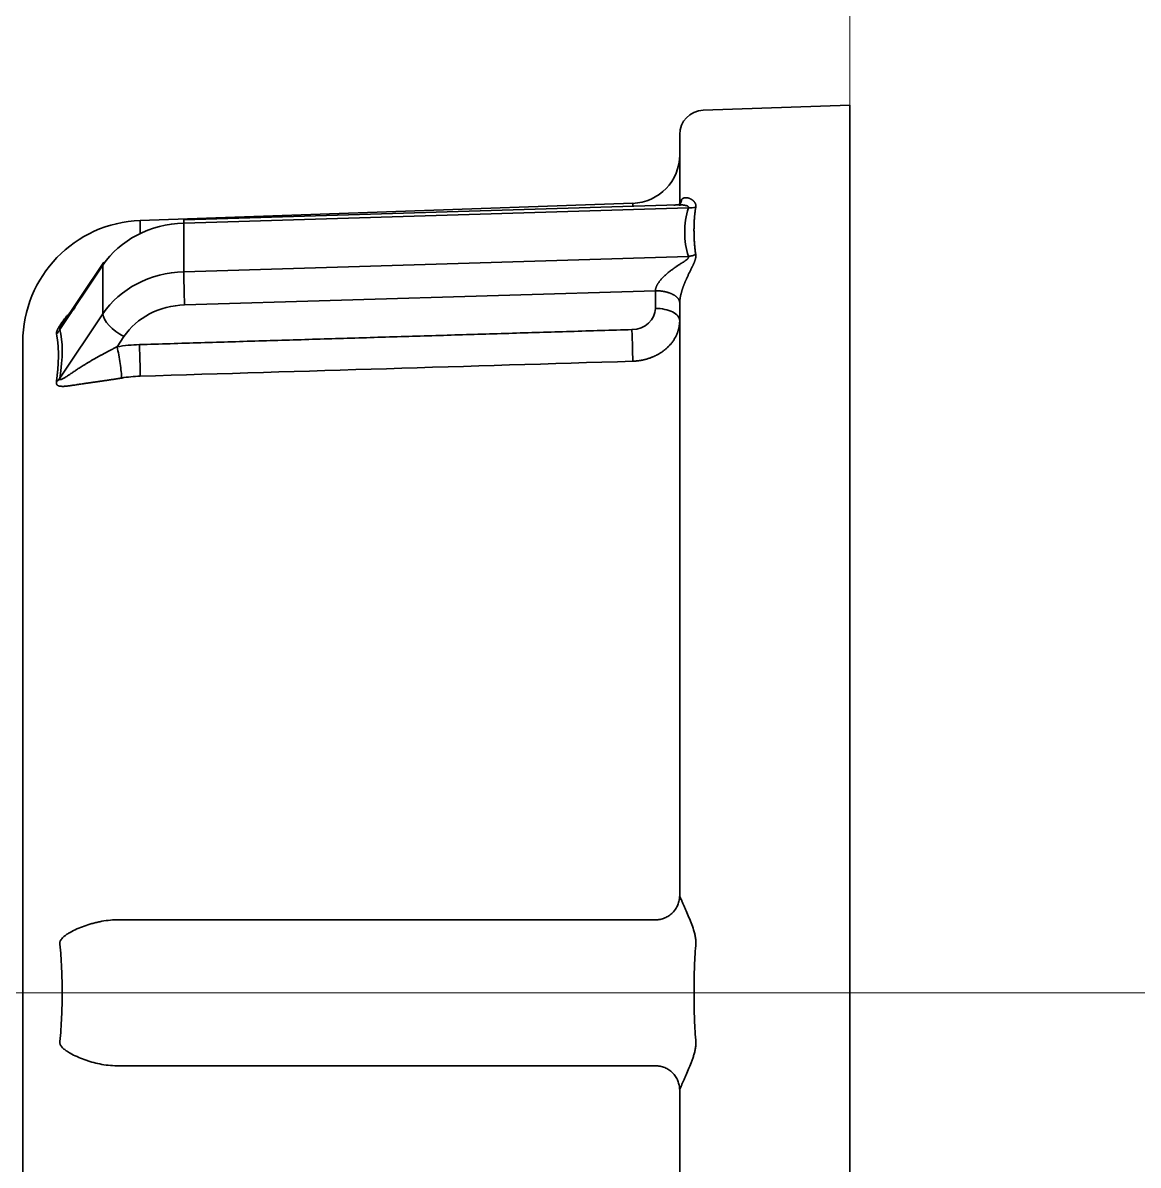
# Model space of a CAD drawing. Extents: x 5987 to 10491, y -672 to 3708.
# Drawn here: x 8124.69 to 8147.61, y 1346.28 to 1369.77 of the extents above; entities that cross this region are included whole.
import ezdxf

# ---------------------------------------------------------------- set-up
doc = ezdxf.new("R2010")
doc.units = 0
doc.header["$LTSCALE"] = 5
doc.layers.get('0').update_dxf_attribs({"linetype": 'CONTINUOUS', "lineweight": 0})
doc.layers.add('1', color=7, linetype='CONTINUOUS', true_color=0xffffff)

msp = doc.modelspace()

# ---------------------------------------------------------------- linework, layer by layer
at = {"color": 4}
for p, q in [((8141.692, 1399.826), (8141.692, 1299.826)), ((8091.692, 1349.826), (8191.692, 1349.826))]:
    msp.add_line(p, q, dxfattribs=at)
at = {"layer": '1', "color": 7, "linetype": 'Continuous', "lineweight": 35}
for p, q in [((8141.692, 1368.076), (8138.675, 1367.971)), ((8141.692, 1331.576), (8141.692, 1368.076)), ((8138.192, 1367.471), (8138.192, 1366.009)), ((8137.227, 1366.058), (8127.105, 1365.704)), ((8138.371, 1365.966), (8128, 1365.652)), ((8138.152, 1366.026), (8128.003, 1365.719)), ((8137.227, 1366.058), (8137.227, 1365.998)), ((8127.105, 1365.704), (8127.105, 1365.438)), ((8128.003, 1365.719), (8128, 1365.652)), ((8128, 1365.652), (8128, 1364.652)), ((8126.355, 1364.848), (8125.442, 1363.478)), ((8125.454, 1363.462), (8126.338, 1364.787)), ((8126.355, 1364.848), (8126.338, 1364.787)), ((8126.338, 1364.787), (8126.338, 1363.787)), ((8128, 1364.652), (8138.371, 1364.966)), ((8137.692, 1364.262), (8128.018, 1363.969)), ((8137.692, 1364.262), (8137.692, 1363.898)), ((8138.192, 1351.826), (8138.192, 1364.009)), ((8126.338, 1363.787), (8125.454, 1362.462)), ((8124.692, 1363.206), (8124.692, 1336.447)), ((8126.771, 1363.321), (8126.63, 1363.109)), ((8126.705, 1351.326), (8126.63, 1351.326)), ((8126.705, 1351.326), (8126.771, 1351.326)), ((8126.771, 1351.326), (8128.018, 1351.326)), ((8128.018, 1351.326), (8137.692, 1351.326)), ((8126.63, 1348.326), (8126.705, 1348.326)), ((8126.705, 1348.326), (8126.771, 1348.326)), ((8128.018, 1348.326), (8126.771, 1348.326)), ((8137.692, 1348.326), (8128.018, 1348.326)), ((8138.192, 1335.644), (8138.192, 1347.826))]:
    msp.add_line(p, q, dxfattribs=at)
for centre, radius, start, end in [((8138.692, 1367.471), 0.5, 92, 180), ((8137.192, 1367.057), 1, 272, 0), ((8127.192, 1363.206), 2.5, 92, 180)]:
    msp.add_arc(centre, radius, start, end, dxfattribs=at)
for centre, major_axis, ratio, start_param, end_param in [((8128.07, 1363.921), (-2, 0), 0.866025, -1.53589, -0.523599), ((8128.07, 1362.921), (2, 0), 0.866025, 1.605703, 2.617994), ((8128.018, 1364.219), (-0.015, 0.5), 0.01745, 0.523335, 2.094131), ((8128.07, 1362.671), (-1.5, 0), 0.866025, -1.53589, -0.523599), ((8137.191, 1363.896), (-0.502, 0), 0.866025, 1.608928, 3.145366), ((8126.771, 1363.571), (-0.416, 0.277), 0.433013, 0.281035, 1.851831), ((8125.021, 1363.678), (0.483, 0.129), 0.931738, -1.000485, -0.759353), ((8122.75, 1358.905), (2.46, 4.919), 0.25, -0.646485, -0.28081), ((8127.193, 1360.574), (-2.98, 0), 0.866025, -1.535585, -1.380756), ((8125.021, 1362.678), (-0.495, 0.073), 0.76974, 2.498206, 2.739037)]:
    msp.add_ellipse(centre, major_axis=major_axis, ratio=ratio, start_param=start_param, end_param=end_param, dxfattribs=at)
for points, knots in [([(8138.192, 1366.009), (8138.192, 1366.011), (8138.192, 1366.015), (8138.193, 1366.021), (8138.193, 1366.026), (8138.193, 1366.032), (8138.194, 1366.038), (8138.194, 1366.044), (8138.195, 1366.049), (8138.196, 1366.054), (8138.197, 1366.06), (8138.198, 1366.065), (8138.199, 1366.07), (8138.2, 1366.075), (8138.202, 1366.08), (8138.203, 1366.085), (8138.205, 1366.09), (8138.206, 1366.094), (8138.208, 1366.099), (8138.21, 1366.103), (8138.212, 1366.107), (8138.214, 1366.111), (8138.216, 1366.115), (8138.219, 1366.119), (8138.221, 1366.123), (8138.224, 1366.127), (8138.226, 1366.13), (8138.229, 1366.134), (8138.232, 1366.137), (8138.235, 1366.14), (8138.238, 1366.143), (8138.241, 1366.146), (8138.245, 1366.149), (8138.248, 1366.152), (8138.252, 1366.154), (8138.255, 1366.157), (8138.259, 1366.159), (8138.263, 1366.161), (8138.267, 1366.163), (8138.271, 1366.165), (8138.275, 1366.166), (8138.279, 1366.168), (8138.284, 1366.169), (8138.288, 1366.17), (8138.293, 1366.171), (8138.297, 1366.172), (8138.302, 1366.173), (8138.307, 1366.173), (8138.312, 1366.174), (8138.317, 1366.174), (8138.322, 1366.174), (8138.327, 1366.174), (8138.331, 1366.174), (8138.333, 1366.173)], [0, 0, 0, 0, 0.013654, 0.027422, 0.041315, 0.055343, 0.069517, 0.083846, 0.098341, 0.113012, 0.127866, 0.142913, 0.158162, 0.173621, 0.189297, 0.205199, 0.221334, 0.237708, 0.254329, 0.271203, 0.288336, 0.305735, 0.323404, 0.34135, 0.359577, 0.378091, 0.396897, 0.415998, 0.435401, 0.455107, 0.475123, 0.495452, 0.516097, 0.537061, 0.55835, 0.579964, 0.601909, 0.624187, 0.6468, 0.669751, 0.693044, 0.716681, 0.740663, 0.764994, 0.789676, 0.814711, 0.8401, 0.865847, 0.891953, 0.918419, 0.945248, 0.972441, 1, 1, 1, 1]), ([(8138.333, 1366.173), (8138.335, 1366.173), (8138.339, 1366.173), (8138.346, 1366.172), (8138.353, 1366.171), (8138.36, 1366.169), (8138.367, 1366.168), (8138.373, 1366.166), (8138.38, 1366.164), (8138.387, 1366.161), (8138.394, 1366.159), (8138.401, 1366.156), (8138.407, 1366.153), (8138.414, 1366.149), (8138.421, 1366.146), (8138.428, 1366.142), (8138.434, 1366.138), (8138.441, 1366.134), (8138.447, 1366.129), (8138.455, 1366.124), (8138.464, 1366.117), (8138.473, 1366.109), (8138.481, 1366.101), (8138.489, 1366.093), (8138.496, 1366.084), (8138.502, 1366.075), (8138.507, 1366.066), (8138.512, 1366.057), (8138.516, 1366.047), (8138.52, 1366.038), (8138.522, 1366.028), (8138.524, 1366.018), (8138.525, 1366.009), (8138.525, 1365.999), (8138.524, 1365.989), (8138.523, 1365.982), (8138.523, 1365.979)], [0, 0, 0, 0, 0.025194, 0.050444, 0.075752, 0.10112, 0.12655, 0.152044, 0.177602, 0.203227, 0.228921, 0.254685, 0.280521, 0.306431, 0.332416, 0.358477, 0.384617, 0.410837, 0.437139, 0.463524, 0.503498, 0.542512, 0.580583, 0.617728, 0.653966, 0.689317, 0.723804, 0.75745, 0.790283, 0.822331, 0.853623, 0.884193, 0.914077, 0.943312, 0.971938, 1, 1, 1, 1]), ([(8138.371, 1365.966), (8138.371, 1365.967), (8138.373, 1365.97), (8138.374, 1365.974), (8138.375, 1365.979), (8138.374, 1365.983), (8138.372, 1365.987), (8138.369, 1365.991), (8138.365, 1365.994), (8138.36, 1365.998), (8138.354, 1366.001), (8138.347, 1366.005), (8138.336, 1366.009), (8138.319, 1366.014), (8138.295, 1366.019), (8138.266, 1366.022), (8138.24, 1366.025), (8138.215, 1366.026), (8138.189, 1366.027), (8138.153, 1366.026), (8138.113, 1366.024), (8138.084, 1366.022), (8138.07, 1366.02)], [0, 0, 0, 0, 0.019467, 0.038875, 0.058495, 0.078591, 0.099408, 0.121167, 0.144061, 0.168257, 0.193896, 0.221096, 0.249957, 0.311815, 0.383683, 0.465873, 0.558591, 0.601487, 0.670996, 0.767119, 0.889855, 1, 1, 1, 1]), ([(8138.235, 1366.14), (8138.229, 1366.106), (8138.212, 1366.061), (8138.174, 1366.03), (8138.158, 1366.022)], [0, 0, 0, 0, 0.610679, 1, 1, 1, 1]), ([(8138.523, 1365.979), (8138.522, 1365.972), (8138.519, 1365.957), (8138.515, 1365.934), (8138.512, 1365.911), (8138.509, 1365.888), (8138.506, 1365.865), (8138.503, 1365.841), (8138.501, 1365.817), (8138.498, 1365.792), (8138.496, 1365.768), (8138.494, 1365.743), (8138.493, 1365.717), (8138.491, 1365.691), (8138.49, 1365.665), (8138.489, 1365.639), (8138.488, 1365.612), (8138.487, 1365.585), (8138.487, 1365.557), (8138.486, 1365.53), (8138.486, 1365.495), (8138.487, 1365.453), (8138.487, 1365.405), (8138.489, 1365.358), (8138.491, 1365.311), (8138.494, 1365.265), (8138.497, 1365.22), (8138.501, 1365.176), (8138.505, 1365.132), (8138.51, 1365.089), (8138.516, 1365.046), (8138.521, 1365.018), (8138.523, 1365.004)], [0, 0, 0, 0, 0.023767, 0.047813, 0.072139, 0.096746, 0.121634, 0.146804, 0.172257, 0.197993, 0.224014, 0.25032, 0.276911, 0.303788, 0.330952, 0.358404, 0.386144, 0.414172, 0.44249, 0.471098, 0.499996, 0.549727, 0.598592, 0.646596, 0.693742, 0.740031, 0.785469, 0.830058, 0.873802, 0.916704, 0.958769, 1, 1, 1, 1]), ([(8138.523, 1365.004), (8138.523, 1365.002), (8138.524, 1364.999), (8138.524, 1364.993), (8138.525, 1364.987), (8138.525, 1364.981), (8138.525, 1364.975), (8138.525, 1364.969), (8138.524, 1364.962), (8138.524, 1364.955), (8138.523, 1364.949), (8138.522, 1364.942), (8138.52, 1364.935), (8138.519, 1364.928), (8138.517, 1364.92), (8138.515, 1364.913), (8138.513, 1364.905), (8138.511, 1364.898), (8138.509, 1364.89), (8138.506, 1364.882), (8138.503, 1364.874), (8138.5, 1364.865), (8138.497, 1364.857), (8138.493, 1364.848), (8138.49, 1364.839), (8138.486, 1364.83), (8138.482, 1364.821), (8138.478, 1364.812), (8138.473, 1364.802), (8138.469, 1364.792), (8138.464, 1364.782), (8138.459, 1364.772), (8138.452, 1364.757), (8138.442, 1364.738), (8138.43, 1364.714), (8138.418, 1364.689), (8138.406, 1364.664), (8138.394, 1364.639), (8138.382, 1364.614), (8138.369, 1364.588), (8138.357, 1364.562), (8138.345, 1364.536), (8138.337, 1364.518), (8138.333, 1364.509)], [0, 0, 0, 0, 0.014414, 0.028974, 0.043684, 0.058551, 0.073581, 0.088779, 0.104152, 0.119704, 0.13544, 0.151365, 0.167484, 0.183801, 0.200322, 0.217049, 0.233988, 0.251142, 0.268514, 0.286109, 0.303929, 0.321979, 0.34026, 0.358778, 0.377533, 0.39653, 0.41577, 0.435257, 0.454992, 0.474978, 0.495218, 0.515714, 0.536467, 0.583885, 0.63104, 0.677944, 0.724604, 0.77103, 0.817232, 0.86322, 0.909004, 0.954594, 1, 1, 1, 1]), ([(8137.692, 1364.262), (8137.693, 1364.266), (8137.693, 1364.275), (8137.695, 1364.288), (8137.698, 1364.301), (8137.702, 1364.315), (8137.706, 1364.329), (8137.712, 1364.343), (8137.718, 1364.358), (8137.725, 1364.372), (8137.733, 1364.387), (8137.741, 1364.402), (8137.751, 1364.418), (8137.762, 1364.433), (8137.773, 1364.449), (8137.793, 1364.475), (8137.825, 1364.512), (8137.872, 1364.56), (8137.928, 1364.611), (8137.986, 1364.658), (8138.048, 1364.704), (8138.103, 1364.743), (8138.153, 1364.777), (8138.189, 1364.8), (8138.215, 1364.817), (8138.24, 1364.833), (8138.266, 1364.85), (8138.295, 1364.869), (8138.319, 1364.886), (8138.334, 1364.898), (8138.343, 1364.906), (8138.347, 1364.91), (8138.351, 1364.913), (8138.354, 1364.916), (8138.357, 1364.92), (8138.36, 1364.923), (8138.363, 1364.926), (8138.365, 1364.929), (8138.367, 1364.933), (8138.369, 1364.935), (8138.371, 1364.938), (8138.372, 1364.941), (8138.373, 1364.944), (8138.374, 1364.947), (8138.374, 1364.949), (8138.375, 1364.952), (8138.375, 1364.954), (8138.374, 1364.957), (8138.374, 1364.959), (8138.373, 1364.961), (8138.372, 1364.964), (8138.371, 1364.965), (8138.371, 1364.966)], [0, 0, 0, 0, 0.013508, 0.027194, 0.0411, 0.055267, 0.069734, 0.084537, 0.099711, 0.115286, 0.131293, 0.147757, 0.164703, 0.182154, 0.200131, 0.218653, 0.273154, 0.334865, 0.404004, 0.480725, 0.541811, 0.620938, 0.673242, 0.714195, 0.743796, 0.762045, 0.801571, 0.83659, 0.86719, 0.893501, 0.899742, 0.9058, 0.911681, 0.917391, 0.922934, 0.928316, 0.933545, 0.938627, 0.94357, 0.948382, 0.953073, 0.957654, 0.962133, 0.966523, 0.970836, 0.975085, 0.979282, 0.983443, 0.98758, 0.991709, 0.995844, 1, 1, 1, 1]), ([(8138.333, 1364.509), (8138.331, 1364.503), (8138.326, 1364.493), (8138.319, 1364.478), (8138.313, 1364.463), (8138.307, 1364.448), (8138.3, 1364.433), (8138.294, 1364.418), (8138.289, 1364.403), (8138.283, 1364.389), (8138.277, 1364.374), (8138.272, 1364.36), (8138.267, 1364.346), (8138.262, 1364.332), (8138.257, 1364.318), (8138.252, 1364.304), (8138.248, 1364.29), (8138.243, 1364.277), (8138.239, 1364.264), (8138.235, 1364.25), (8138.231, 1364.237), (8138.228, 1364.225), (8138.224, 1364.212), (8138.221, 1364.2), (8138.218, 1364.187), (8138.215, 1364.175), (8138.212, 1364.163), (8138.21, 1364.152), (8138.207, 1364.14), (8138.205, 1364.129), (8138.203, 1364.118), (8138.201, 1364.107), (8138.2, 1364.096), (8138.198, 1364.085), (8138.197, 1364.075), (8138.196, 1364.065), (8138.195, 1364.055), (8138.194, 1364.045), (8138.193, 1364.036), (8138.193, 1364.027), (8138.193, 1364.017), (8138.192, 1364.012), (8138.192, 1364.009)], [0, 0, 0, 0, 0.035073, 0.069552, 0.103441, 0.136743, 0.169461, 0.201601, 0.233165, 0.264159, 0.294588, 0.324455, 0.353767, 0.382529, 0.410747, 0.438426, 0.465574, 0.492197, 0.518301, 0.543896, 0.568988, 0.593586, 0.6177, 0.641338, 0.66451, 0.687227, 0.7095, 0.731341, 0.752762, 0.773776, 0.794397, 0.81464, 0.834519, 0.854051, 0.873253, 0.892142, 0.910736, 0.929056, 0.947121, 0.964952, 0.982571, 1, 1, 1, 1]), ([(8138.046, 1364.188), (8138.043, 1364.189), (8138.038, 1364.192), (8138.029, 1364.196), (8138.021, 1364.2), (8138.012, 1364.203), (8138.004, 1364.207), (8137.995, 1364.21), (8137.987, 1364.213), (8137.978, 1364.216), (8137.97, 1364.219), (8137.961, 1364.222), (8137.953, 1364.225), (8137.944, 1364.227), (8137.936, 1364.229), (8137.928, 1364.232), (8137.92, 1364.234), (8137.912, 1364.236), (8137.904, 1364.238), (8137.896, 1364.24), (8137.888, 1364.241), (8137.88, 1364.243), (8137.873, 1364.244), (8137.865, 1364.246), (8137.858, 1364.247), (8137.851, 1364.248), (8137.843, 1364.25), (8137.837, 1364.251), (8137.83, 1364.252), (8137.823, 1364.253), (8137.817, 1364.253), (8137.81, 1364.254), (8137.804, 1364.255), (8137.798, 1364.256), (8137.792, 1364.256), (8137.786, 1364.257), (8137.781, 1364.257), (8137.775, 1364.258), (8137.77, 1364.258), (8137.765, 1364.259), (8137.76, 1364.259), (8137.755, 1364.259), (8137.751, 1364.26), (8137.746, 1364.26), (8137.742, 1364.26), (8137.738, 1364.26), (8137.734, 1364.261), (8137.73, 1364.261), (8137.727, 1364.261), (8137.723, 1364.261), (8137.72, 1364.261), (8137.717, 1364.261), (8137.714, 1364.261), (8137.711, 1364.261), (8137.709, 1364.261), (8137.707, 1364.262), (8137.705, 1364.262), (8137.703, 1364.262), (8137.701, 1364.262), (8137.699, 1364.262), (8137.698, 1364.262), (8137.696, 1364.262), (8137.695, 1364.262), (8137.694, 1364.262), (8137.694, 1364.262), (8137.693, 1364.262), (8137.693, 1364.262), (8137.693, 1364.262), (8137.692, 1364.262)], [0, 0, 0, 0, 0.02978, 0.05911, 0.087989, 0.116419, 0.144399, 0.171928, 0.199008, 0.225637, 0.251816, 0.277545, 0.302824, 0.327653, 0.352032, 0.375961, 0.399439, 0.422468, 0.445046, 0.467175, 0.488853, 0.510081, 0.530859, 0.551187, 0.571065, 0.590493, 0.60947, 0.627998, 0.646075, 0.663703, 0.68088, 0.697607, 0.713884, 0.729711, 0.745088, 0.760015, 0.774491, 0.788518, 0.802094, 0.81522, 0.827897, 0.840123, 0.851899, 0.863225, 0.8741, 0.884526, 0.894502, 0.904027, 0.913102, 0.921728, 0.929903, 0.937628, 0.944903, 0.951728, 0.958102, 0.964027, 0.969502, 0.974526, 0.979101, 0.983225, 0.986899, 0.990124, 0.992898, 0.995222, 0.997097, 0.998521, 0.999497, 1, 1, 1, 1]), ([(8138.192, 1364.009), (8138.192, 1364.009), (8138.192, 1364.009), (8138.192, 1364.01), (8138.192, 1364.012), (8138.192, 1364.013), (8138.192, 1364.015), (8138.192, 1364.018), (8138.192, 1364.02), (8138.192, 1364.023), (8138.191, 1364.027), (8138.191, 1364.03), (8138.19, 1364.034), (8138.189, 1364.039), (8138.188, 1364.043), (8138.187, 1364.048), (8138.185, 1364.054), (8138.183, 1364.059), (8138.18, 1364.065), (8138.178, 1364.071), (8138.174, 1364.078), (8138.17, 1364.084), (8138.166, 1364.091), (8138.161, 1364.099), (8138.155, 1364.106), (8138.148, 1364.114), (8138.141, 1364.122), (8138.132, 1364.13), (8138.123, 1364.138), (8138.113, 1364.146), (8138.102, 1364.155), (8138.09, 1364.163), (8138.076, 1364.171), (8138.062, 1364.18), (8138.051, 1364.185), (8138.046, 1364.188)], [0, 0, 0, 0, 0.002611, 0.00694, 0.012997, 0.020783, 0.0303, 0.041547, 0.054527, 0.069238, 0.085681, 0.103857, 0.123764, 0.145404, 0.168776, 0.19388, 0.220716, 0.249285, 0.279587, 0.31162, 0.345386, 0.380884, 0.418115, 0.457078, 0.497773, 0.540201, 0.58436, 0.630253, 0.677877, 0.727234, 0.778323, 0.831144, 0.885697, 0.941982, 1, 1, 1, 1]), ([(8125.772, 1363.917), (8125.759, 1363.901), (8125.732, 1363.87), (8125.694, 1363.825), (8125.66, 1363.784), (8125.632, 1363.749), (8125.609, 1363.718), (8125.589, 1363.692), (8125.57, 1363.666), (8125.552, 1363.642), (8125.536, 1363.619), (8125.521, 1363.597), (8125.51, 1363.58), (8125.503, 1363.569), (8125.499, 1363.563), (8125.495, 1363.557), (8125.491, 1363.551), (8125.488, 1363.545), (8125.485, 1363.54), (8125.482, 1363.534), (8125.479, 1363.529), (8125.476, 1363.524), (8125.473, 1363.52), (8125.471, 1363.515), (8125.468, 1363.511), (8125.466, 1363.506), (8125.464, 1363.502), (8125.462, 1363.499), (8125.461, 1363.495), (8125.459, 1363.491), (8125.458, 1363.488), (8125.457, 1363.485), (8125.456, 1363.482), (8125.455, 1363.479), (8125.454, 1363.477), (8125.453, 1363.474), (8125.453, 1363.472), (8125.453, 1363.47), (8125.453, 1363.468), (8125.453, 1363.466), (8125.453, 1363.465), (8125.453, 1363.464), (8125.454, 1363.462), (8125.454, 1363.462), (8125.454, 1363.462)], [0, 0, 0, 0, 0.106515, 0.20752, 0.296917, 0.374724, 0.433794, 0.490021, 0.543423, 0.594018, 0.64183, 0.686886, 0.729216, 0.742081, 0.754581, 0.766721, 0.778504, 0.789937, 0.801025, 0.811774, 0.82219, 0.832281, 0.842055, 0.85152, 0.860687, 0.869566, 0.87817, 0.88651, 0.894602, 0.90246, 0.910103, 0.917548, 0.924815, 0.931926, 0.938905, 0.945774, 0.952561, 0.959291, 0.965991, 0.972688, 0.979411, 0.986187, 0.993041, 1, 1, 1, 1]), ([(8125.394, 1363.436), (8125.395, 1363.438), (8125.396, 1363.441), (8125.398, 1363.447), (8125.401, 1363.453), (8125.403, 1363.459), (8125.406, 1363.465), (8125.409, 1363.471), (8125.413, 1363.478), (8125.416, 1363.485), (8125.42, 1363.492), (8125.424, 1363.499), (8125.428, 1363.507), (8125.433, 1363.515), (8125.437, 1363.523), (8125.442, 1363.531), (8125.448, 1363.54), (8125.453, 1363.548), (8125.459, 1363.557), (8125.464, 1363.566), (8125.471, 1363.576), (8125.477, 1363.585), (8125.483, 1363.595), (8125.497, 1363.615), (8125.519, 1363.645), (8125.55, 1363.686), (8125.583, 1363.727), (8125.606, 1363.753), (8125.617, 1363.766)], [0, 0, 0, 0, 0.018261, 0.03694, 0.056055, 0.075619, 0.095648, 0.116155, 0.137152, 0.158651, 0.180663, 0.203197, 0.226264, 0.249872, 0.274029, 0.298743, 0.324021, 0.34987, 0.376297, 0.403306, 0.430905, 0.459097, 0.487888, 0.517283, 0.636143, 0.758225, 0.88379, 1, 1, 1, 1]), ([(8138.192, 1363.648), (8138.192, 1363.639), (8138.192, 1363.622), (8138.191, 1363.597), (8138.188, 1363.572), (8138.185, 1363.547), (8138.181, 1363.522), (8138.177, 1363.498), (8138.171, 1363.474), (8138.164, 1363.451), (8138.157, 1363.428), (8138.149, 1363.405), (8138.141, 1363.382), (8138.132, 1363.36), (8138.122, 1363.338), (8138.111, 1363.317), (8138.1, 1363.296), (8138.088, 1363.276), (8138.076, 1363.256), (8138.063, 1363.236), (8138.05, 1363.217), (8138.036, 1363.199), (8138.021, 1363.18), (8138.007, 1363.163), (8137.992, 1363.146), (8137.976, 1363.129), (8137.96, 1363.112), (8137.944, 1363.097), (8137.927, 1363.081), (8137.911, 1363.066), (8137.894, 1363.052), (8137.876, 1363.038), (8137.859, 1363.025), (8137.841, 1363.012), (8137.823, 1362.999), (8137.805, 1362.987), (8137.786, 1362.976), (8137.768, 1362.965), (8137.749, 1362.954), (8137.731, 1362.944), (8137.712, 1362.934), (8137.693, 1362.925), (8137.674, 1362.916), (8137.656, 1362.907), (8137.637, 1362.899), (8137.618, 1362.892), (8137.599, 1362.884), (8137.58, 1362.877), (8137.561, 1362.871), (8137.543, 1362.865), (8137.524, 1362.859), (8137.506, 1362.854), (8137.487, 1362.849), (8137.469, 1362.844), (8137.45, 1362.84), (8137.432, 1362.836), (8137.414, 1362.833), (8137.396, 1362.829), (8137.379, 1362.826), (8137.361, 1362.824), (8137.344, 1362.821), (8137.327, 1362.819), (8137.31, 1362.817), (8137.293, 1362.816), (8137.276, 1362.814), (8137.26, 1362.813), (8137.243, 1362.813), (8137.233, 1362.812), (8137.227, 1362.812)], [0, 0, 0, 0, 0.019871, 0.039597, 0.059177, 0.078612, 0.097901, 0.117045, 0.136044, 0.154897, 0.173605, 0.192167, 0.210585, 0.228856, 0.246983, 0.264964, 0.2828, 0.30049, 0.318036, 0.335436, 0.35269, 0.3698, 0.386764, 0.403583, 0.420257, 0.436785, 0.453169, 0.469407, 0.4855, 0.501447, 0.51725, 0.532907, 0.54842, 0.563787, 0.579009, 0.594086, 0.609018, 0.623804, 0.638446, 0.652943, 0.667294, 0.681501, 0.695562, 0.709479, 0.72325, 0.736876, 0.750358, 0.763694, 0.776886, 0.789932, 0.802834, 0.815591, 0.828202, 0.840669, 0.852991, 0.865168, 0.8772, 0.889088, 0.90083, 0.912428, 0.923881, 0.93519, 0.946353, 0.957372, 0.968246, 0.978975, 0.98956, 1, 1, 1, 1]), ([(8125.383, 1363.369), (8125.383, 1363.37), (8125.383, 1363.372), (8125.382, 1363.375), (8125.382, 1363.379), (8125.382, 1363.383), (8125.382, 1363.387), (8125.382, 1363.391), (8125.383, 1363.395), (8125.384, 1363.399), (8125.385, 1363.404), (8125.386, 1363.409), (8125.387, 1363.414), (8125.389, 1363.419), (8125.39, 1363.425), (8125.392, 1363.43), (8125.393, 1363.434), (8125.394, 1363.436)], [0, 0, 0, 0, 0.064702, 0.129405, 0.194175, 0.259079, 0.324181, 0.389548, 0.455244, 0.521332, 0.587875, 0.654933, 0.722568, 0.790836, 0.859794, 0.929498, 1, 1, 1, 1]), ([(8137.227, 1362.812), (8137.227, 1362.848), (8137.226, 1362.893), (8137.224, 1362.995), (8137.223, 1363.052), (8137.22, 1363.171), (8137.218, 1363.232), (8137.214, 1363.351), (8137.212, 1363.409), (8137.21, 1363.462)], [0, 0, 0, 0, 0.25, 0.25, 0.5, 0.5, 0.75, 0.75, 1, 1, 1, 1]), ([(8125.394, 1362.481), (8125.395, 1362.488), (8125.397, 1362.503), (8125.399, 1362.525), (8125.401, 1362.546), (8125.403, 1362.568), (8125.405, 1362.589), (8125.407, 1362.61), (8125.409, 1362.631), (8125.411, 1362.651), (8125.412, 1362.672), (8125.414, 1362.692), (8125.415, 1362.713), (8125.416, 1362.733), (8125.417, 1362.753), (8125.419, 1362.772), (8125.419, 1362.792), (8125.42, 1362.811), (8125.421, 1362.831), (8125.422, 1362.85), (8125.422, 1362.869), (8125.422, 1362.887), (8125.423, 1362.906), (8125.423, 1362.924), (8125.423, 1362.942), (8125.423, 1362.961), (8125.423, 1362.978), (8125.422, 1362.996), (8125.422, 1363.014), (8125.422, 1363.031), (8125.421, 1363.048), (8125.42, 1363.065), (8125.419, 1363.082), (8125.419, 1363.099), (8125.417, 1363.115), (8125.416, 1363.132), (8125.415, 1363.148), (8125.414, 1363.164), (8125.412, 1363.18), (8125.411, 1363.195), (8125.409, 1363.211), (8125.407, 1363.226), (8125.405, 1363.241), (8125.403, 1363.256), (8125.401, 1363.27), (8125.399, 1363.285), (8125.397, 1363.299), (8125.395, 1363.309), (8125.394, 1363.313)], [0, 0, 0, 0, 0.021779, 0.043552, 0.06532, 0.087084, 0.108843, 0.130598, 0.152348, 0.174095, 0.195839, 0.217578, 0.239315, 0.261049, 0.28278, 0.304509, 0.326236, 0.347961, 0.369684, 0.391405, 0.413126, 0.434845, 0.456564, 0.478282, 0.5, 0.521718, 0.543437, 0.565155, 0.586875, 0.608595, 0.630317, 0.65204, 0.673765, 0.695491, 0.71722, 0.738951, 0.760685, 0.782422, 0.804162, 0.825905, 0.847652, 0.869403, 0.891157, 0.912916, 0.93468, 0.956448, 0.978221, 1, 1, 1, 1]), ([(8125.454, 1362.462), (8125.454, 1362.459), (8125.453, 1362.455), (8125.453, 1362.45), (8125.453, 1362.446), (8125.453, 1362.442), (8125.455, 1362.439), (8125.457, 1362.436), (8125.46, 1362.435), (8125.463, 1362.434), (8125.468, 1362.434), (8125.472, 1362.434), (8125.478, 1362.436), (8125.484, 1362.438), (8125.491, 1362.441), (8125.499, 1362.444), (8125.512, 1362.451), (8125.532, 1362.463), (8125.561, 1362.48), (8125.594, 1362.5), (8125.626, 1362.521), (8125.655, 1362.54), (8125.682, 1362.558), (8125.711, 1362.577), (8125.742, 1362.598), (8125.776, 1362.621), (8125.813, 1362.646), (8125.852, 1362.672), (8125.892, 1362.697), (8125.927, 1362.719), (8125.958, 1362.739), (8125.985, 1362.755), (8126.011, 1362.77), (8126.036, 1362.786), (8126.062, 1362.801), (8126.088, 1362.816), (8126.113, 1362.831), (8126.138, 1362.845), (8126.163, 1362.859), (8126.188, 1362.873), (8126.212, 1362.887), (8126.236, 1362.9), (8126.26, 1362.914), (8126.283, 1362.926), (8126.306, 1362.939), (8126.329, 1362.952), (8126.352, 1362.964), (8126.374, 1362.976), (8126.396, 1362.987), (8126.417, 1362.999), (8126.439, 1363.01), (8126.459, 1363.021), (8126.48, 1363.032), (8126.5, 1363.042), (8126.52, 1363.052), (8126.539, 1363.062), (8126.558, 1363.072), (8126.576, 1363.082), (8126.595, 1363.091), (8126.612, 1363.1), (8126.624, 1363.106), (8126.63, 1363.109)], [0, 0, 0, 0, 0.004946, 0.009778, 0.014578, 0.019429, 0.024413, 0.029605, 0.035071, 0.040869, 0.047046, 0.053642, 0.06069, 0.068216, 0.076242, 0.084787, 0.093864, 0.120201, 0.149431, 0.181602, 0.216752, 0.239945, 0.264738, 0.291135, 0.319139, 0.348753, 0.38257, 0.416235, 0.449748, 0.48311, 0.504811, 0.526175, 0.547202, 0.567893, 0.588247, 0.608265, 0.627946, 0.647292, 0.666302, 0.684976, 0.703314, 0.721318, 0.738986, 0.756319, 0.773317, 0.789981, 0.80631, 0.822306, 0.837967, 0.853295, 0.86829, 0.882953, 0.897282, 0.91128, 0.924945, 0.93828, 0.951283, 0.963957, 0.9763, 0.988314, 1, 1, 1, 1]), ([(8127.088, 1363.154), (8127.09, 1363.101), (8127.092, 1363.044), (8127.096, 1362.924), (8127.098, 1362.863), (8127.101, 1362.745), (8127.102, 1362.688), (8127.104, 1362.586), (8127.105, 1362.541), (8127.105, 1362.504)], [0, 0, 0, 0, 0.25, 0.25, 0.5, 0.5, 0.75, 0.75, 1, 1, 1, 1]), ([(8126.724, 1362.466), (8126.718, 1362.466), (8126.706, 1362.464), (8126.689, 1362.461), (8126.672, 1362.458), (8126.655, 1362.455), (8126.638, 1362.452), (8126.621, 1362.45), (8126.604, 1362.447), (8126.587, 1362.444), (8126.569, 1362.441), (8126.552, 1362.439), (8126.535, 1362.436), (8126.518, 1362.434), (8126.501, 1362.431), (8126.484, 1362.428), (8126.466, 1362.426), (8126.449, 1362.423), (8126.432, 1362.421), (8126.415, 1362.418), (8126.398, 1362.416), (8126.381, 1362.413), (8126.363, 1362.411), (8126.346, 1362.408), (8126.329, 1362.406), (8126.312, 1362.403), (8126.295, 1362.401), (8126.278, 1362.398), (8126.261, 1362.396), (8126.244, 1362.393), (8126.227, 1362.391), (8126.21, 1362.388), (8126.192, 1362.386), (8126.176, 1362.384), (8126.159, 1362.381), (8126.142, 1362.379), (8126.125, 1362.376), (8126.108, 1362.374), (8126.091, 1362.372), (8126.074, 1362.369), (8126.057, 1362.367), (8126.04, 1362.364), (8126.024, 1362.362), (8126.007, 1362.36), (8125.99, 1362.357), (8125.974, 1362.355), (8125.957, 1362.352), (8125.927, 1362.348), (8125.886, 1362.342), (8125.834, 1362.334), (8125.786, 1362.326), (8125.741, 1362.319), (8125.698, 1362.313), (8125.658, 1362.307), (8125.621, 1362.302), (8125.585, 1362.298), (8125.55, 1362.295), (8125.519, 1362.294), (8125.495, 1362.294), (8125.478, 1362.296), (8125.466, 1362.297), (8125.456, 1362.298), (8125.446, 1362.3), (8125.437, 1362.302), (8125.428, 1362.304), (8125.421, 1362.307), (8125.414, 1362.31), (8125.408, 1362.314), (8125.403, 1362.318), (8125.398, 1362.323), (8125.395, 1362.326), (8125.394, 1362.328)], [0, 0, 0, 0, 0.009756, 0.019532, 0.029328, 0.039147, 0.048989, 0.058856, 0.06875, 0.078671, 0.088622, 0.098602, 0.108615, 0.11866, 0.128739, 0.138854, 0.149006, 0.159195, 0.169423, 0.179692, 0.190001, 0.200354, 0.21075, 0.221191, 0.231677, 0.242211, 0.252792, 0.263423, 0.274103, 0.284835, 0.295619, 0.306455, 0.317346, 0.328291, 0.339292, 0.350349, 0.361464, 0.372637, 0.38387, 0.395162, 0.406515, 0.41793, 0.429406, 0.440946, 0.45255, 0.464217, 0.47595, 0.487749, 0.527395, 0.565718, 0.602737, 0.638474, 0.672952, 0.7062, 0.738248, 0.771619, 0.804048, 0.835596, 0.86633, 0.880137, 0.893424, 0.906197, 0.918466, 0.930241, 0.941534, 0.952356, 0.962723, 0.972651, 0.982159, 0.991267, 1, 1, 1, 1]), ([(8125.394, 1362.328), (8125.393, 1362.329), (8125.392, 1362.331), (8125.39, 1362.335), (8125.388, 1362.338), (8125.387, 1362.342), (8125.385, 1362.346), (8125.384, 1362.351), (8125.383, 1362.355), (8125.383, 1362.36), (8125.382, 1362.365), (8125.382, 1362.37), (8125.382, 1362.375), (8125.382, 1362.38), (8125.383, 1362.385), (8125.383, 1362.389), (8125.383, 1362.391)], [0, 0, 0, 0, 0.07549, 0.15007, 0.223806, 0.296765, 0.369019, 0.440639, 0.511699, 0.582276, 0.652447, 0.72229, 0.791886, 0.861315, 0.93066, 1, 1, 1, 1]), ([(8138.046, 1351.473), (8138.069, 1351.496), (8138.09, 1351.521), (8138.126, 1351.576), (8138.142, 1351.605), (8138.167, 1351.665), (8138.176, 1351.696), (8138.189, 1351.761), (8138.192, 1351.793), (8138.192, 1351.826)], [0, 0, 0, 0, 0.25, 0.25, 0.5, 0.5, 0.75, 0.75, 1, 1, 1, 1]), ([(8138.192, 1351.826), (8138.192, 1351.825), (8138.193, 1351.822), (8138.195, 1351.816), (8138.196, 1351.811), (8138.2, 1351.801), (8138.202, 1351.796), (8138.207, 1351.783), (8138.21, 1351.776), (8138.219, 1351.755), (8138.226, 1351.738), (8138.237, 1351.712), (8138.241, 1351.703), (8138.249, 1351.685), (8138.253, 1351.675), (8138.266, 1351.646), (8138.275, 1351.626), (8138.293, 1351.585), (8138.302, 1351.564), (8138.33, 1351.499), (8138.35, 1351.454), (8138.388, 1351.361), (8138.408, 1351.314), (8138.445, 1351.218), (8138.463, 1351.169), (8138.486, 1351.093), (8138.494, 1351.068), (8138.507, 1351.016), (8138.512, 1350.989), (8138.521, 1350.936), (8138.524, 1350.909), (8138.526, 1350.855), (8138.525, 1350.828), (8138.523, 1350.801)], [0, 0, 0, 0, 0.03125, 0.03125, 0.0625, 0.0625, 0.09375, 0.09375, 0.125, 0.125, 0.1875, 0.1875, 0.21875, 0.21875, 0.25, 0.25, 0.3125, 0.3125, 0.375, 0.375, 0.5, 0.5, 0.625, 0.625, 0.75, 0.75, 0.8125, 0.8125, 0.875, 0.875, 0.9375, 0.9375, 1, 1, 1, 1]), ([(8137.692, 1351.326), (8137.725, 1351.326), (8137.758, 1351.329), (8137.822, 1351.342), (8137.854, 1351.352), (8137.914, 1351.377), (8137.943, 1351.392), (8137.997, 1351.429), (8138.023, 1351.449), (8138.046, 1351.473)], [0, 0, 0, 0, 0.25, 0.25, 0.5, 0.5, 0.75, 0.75, 1, 1, 1, 1]), ([(8126.63, 1351.326), (8126.568, 1351.326), (8126.507, 1351.322), (8126.388, 1351.309), (8126.33, 1351.3), (8126.246, 1351.283), (8126.218, 1351.277), (8126.163, 1351.263), (8126.136, 1351.256), (8126.055, 1351.234), (8126.003, 1351.217), (8125.902, 1351.18), (8125.853, 1351.16), (8125.757, 1351.118), (8125.711, 1351.095), (8125.643, 1351.056), (8125.621, 1351.043), (8125.578, 1351.014), (8125.557, 1350.999), (8125.527, 1350.973), (8125.517, 1350.964), (8125.497, 1350.944), (8125.488, 1350.933), (8125.475, 1350.915), (8125.471, 1350.909), (8125.464, 1350.895), (8125.46, 1350.887), (8125.456, 1350.875), (8125.455, 1350.87), (8125.454, 1350.862), (8125.453, 1350.857), (8125.452, 1350.848), (8125.452, 1350.844), (8125.453, 1350.835), (8125.454, 1350.83), (8125.454, 1350.826)], [0, 0, 0, 0, 0.125, 0.125, 0.25, 0.25, 0.3125, 0.3125, 0.375, 0.375, 0.5, 0.5, 0.625, 0.625, 0.75, 0.75, 0.8125, 0.8125, 0.875, 0.875, 0.90625, 0.90625, 0.9375, 0.9375, 0.953125, 0.953125, 0.96875, 0.96875, 0.976563, 0.976563, 0.984375, 0.984375, 0.992188, 0.992188, 1, 1, 1, 1]), ([(8125.454, 1350.826), (8125.462, 1350.743), (8125.469, 1350.66), (8125.478, 1350.535), (8125.48, 1350.493), (8125.485, 1350.409), (8125.487, 1350.367), (8125.497, 1350.158), (8125.5, 1349.991), (8125.5, 1349.658), (8125.497, 1349.491), (8125.482, 1349.158), (8125.47, 1348.992), (8125.454, 1348.826)], [0, 0, 0, 0, 0.125, 0.125, 0.1875, 0.1875, 0.25, 0.25, 0.5, 0.5, 0.75, 0.75, 1, 1, 1, 1]), ([(8138.523, 1350.801), (8138.516, 1350.72), (8138.51, 1350.639), (8138.501, 1350.476), (8138.498, 1350.395), (8138.489, 1350.151), (8138.487, 1349.989), (8138.487, 1349.663), (8138.489, 1349.501), (8138.498, 1349.257), (8138.501, 1349.176), (8138.51, 1349.014), (8138.516, 1348.933), (8138.523, 1348.851)], [0, 0, 0, 0, 0.125, 0.125, 0.25, 0.25, 0.5, 0.5, 0.75, 0.75, 0.875, 0.875, 1, 1, 1, 1]), ([(8125.454, 1348.826), (8125.454, 1348.822), (8125.453, 1348.817), (8125.452, 1348.808), (8125.452, 1348.804), (8125.453, 1348.795), (8125.454, 1348.79), (8125.455, 1348.781), (8125.457, 1348.777), (8125.461, 1348.765), (8125.464, 1348.757), (8125.472, 1348.743), (8125.476, 1348.736), (8125.489, 1348.718), (8125.498, 1348.707), (8125.517, 1348.688), (8125.527, 1348.679), (8125.558, 1348.653), (8125.579, 1348.638), (8125.622, 1348.609), (8125.644, 1348.596), (8125.711, 1348.558), (8125.758, 1348.535), (8125.853, 1348.492), (8125.903, 1348.472), (8125.979, 1348.445), (8126.004, 1348.436), (8126.057, 1348.419), (8126.083, 1348.411), (8126.163, 1348.388), (8126.218, 1348.375), (8126.33, 1348.352), (8126.388, 1348.343), (8126.507, 1348.33), (8126.568, 1348.326), (8126.63, 1348.326)], [0, 0, 0, 0, 0.007812, 0.007812, 0.015625, 0.015625, 0.023437, 0.023437, 0.03125, 0.03125, 0.046875, 0.046875, 0.0625, 0.0625, 0.09375, 0.09375, 0.125, 0.125, 0.1875, 0.1875, 0.25, 0.25, 0.375, 0.375, 0.5, 0.5, 0.5625, 0.5625, 0.625, 0.625, 0.75, 0.75, 0.875, 0.875, 1, 1, 1, 1]), ([(8138.523, 1348.851), (8138.525, 1348.824), (8138.526, 1348.797), (8138.524, 1348.743), (8138.521, 1348.716), (8138.512, 1348.663), (8138.507, 1348.637), (8138.494, 1348.585), (8138.487, 1348.56), (8138.471, 1348.509), (8138.462, 1348.484), (8138.445, 1348.435), (8138.436, 1348.41), (8138.408, 1348.338), (8138.388, 1348.291), (8138.35, 1348.199), (8138.33, 1348.153), (8138.302, 1348.088), (8138.293, 1348.067), (8138.275, 1348.026), (8138.266, 1348.006), (8138.249, 1347.967), (8138.241, 1347.949), (8138.226, 1347.914), (8138.219, 1347.898), (8138.21, 1347.876), (8138.207, 1347.869), (8138.202, 1347.857), (8138.2, 1347.851), (8138.196, 1347.841), (8138.195, 1347.837), (8138.193, 1347.83), (8138.192, 1347.828), (8138.192, 1347.826)], [0, 0, 0, 0, 0.0625, 0.0625, 0.125, 0.125, 0.1875, 0.1875, 0.25, 0.25, 0.3125, 0.3125, 0.375, 0.375, 0.5, 0.5, 0.625, 0.625, 0.6875, 0.6875, 0.75, 0.75, 0.8125, 0.8125, 0.875, 0.875, 0.90625, 0.90625, 0.9375, 0.9375, 0.96875, 0.96875, 1, 1, 1, 1]), ([(8138.046, 1348.18), (8138.023, 1348.203), (8137.997, 1348.224), (8137.943, 1348.26), (8137.914, 1348.276), (8137.854, 1348.301), (8137.822, 1348.31), (8137.758, 1348.323), (8137.725, 1348.326), (8137.692, 1348.326)], [0, 0, 0, 0, 0.25, 0.25, 0.5, 0.5, 0.75, 0.75, 1, 1, 1, 1]), ([(8138.192, 1347.826), (8138.192, 1347.859), (8138.189, 1347.892), (8138.176, 1347.956), (8138.167, 1347.987), (8138.142, 1348.048), (8138.126, 1348.077), (8138.09, 1348.131), (8138.069, 1348.157), (8138.046, 1348.18)], [0, 0, 0, 0, 0.25, 0.25, 0.5, 0.5, 0.75, 0.75, 1, 1, 1, 1])]:
    msp.add_open_spline(points, degree=3, knots=knots, dxfattribs=at)
for points, degree in [([(8138.371, 1364.966), (8138.316, 1365.129), (8138.279, 1365.463), (8138.316, 1365.799), (8138.371, 1365.966)], 3), ([(8138.523, 1365.979), (8138.474, 1365.967), (8138.423, 1365.963), (8138.371, 1365.966)], 3), ([(8138.523, 1365.004), (8138.498, 1364.994), (8138.448, 1364.978), (8138.397, 1364.969), (8138.371, 1364.966)], 3), ([(8138.046, 1363.824), (8137.954, 1363.87), (8137.823, 1363.898), (8137.692, 1363.898)], 3), ([(8138.192, 1363.648), (8138.192, 1363.713), (8138.138, 1363.778), (8138.046, 1363.824)], 3), ([(8125.394, 1363.313), (8125.391, 1363.332), (8125.387, 1363.35), (8125.383, 1363.369)], 3), ([(8127.088, 1363.153), (8137.21, 1363.462)], 1), ([(8126.724, 1362.466), (8126.721, 1362.539), (8126.698, 1362.755), (8126.653, 1363.006), (8126.63, 1363.109)], 3), ([(8137.227, 1362.812), (8133.853, 1362.709), (8130.479, 1362.607), (8127.105, 1362.504)], 3), ([(8125.383, 1362.391), (8125.387, 1362.421), (8125.391, 1362.451), (8125.394, 1362.481)], 3), ([(8127.105, 1362.504), (8126.977, 1362.5), (8126.849, 1362.488), (8126.724, 1362.466)], 3)]:
    msp.add_open_spline(points, degree=degree, dxfattribs=at)

doc.saveas('drawing.dxf')
